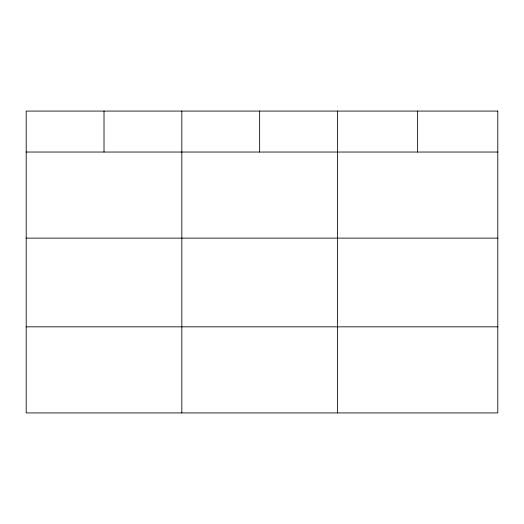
<?xml version="1.0" encoding="UTF-8"?>
<svg xmlns="http://www.w3.org/2000/svg" width="524" height="524" viewBox="0 0 524 524"><rect width="100%" height="100%" fill="white"/><g stroke="black" fill="none" stroke-linecap="round" stroke-linejoin="round"><path stroke-width="0.79" d="M26.2 152.039L497.8 152.039M26.2 238.132L497.8 238.132M26.2 326.832L497.8 326.832M417.628 111.075L417.628 152.039M337.456 111.075L337.456 412.925M259.642 111.075L259.642 152.039M181.828 111.075L181.828 412.925M104.014 111.075L104.014 152.039M497.8 111.075L26.2 111.075L26.2 412.925L497.8 412.925L497.8 111.075"/></g></svg>
